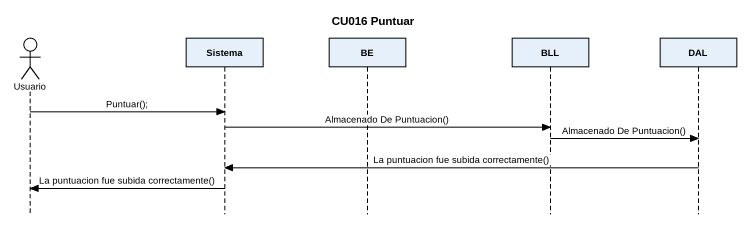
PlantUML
@startuml
title CU016 Puntuar
hide footbox
actor Usuario
participant Sistema
participant BE
participant BLL
participant DAL

Usuario -> Sistema : Puntuar();
Sistema -> BLL : Almacenado De Puntuacion()
BLL -> DAL : Almacenado De Puntuacion()
DAL -> Sistema : La puntuacion fue subida correctamente()
Sistema -> Usuario : La puntuacion fue subida correctamente()
@enduml
